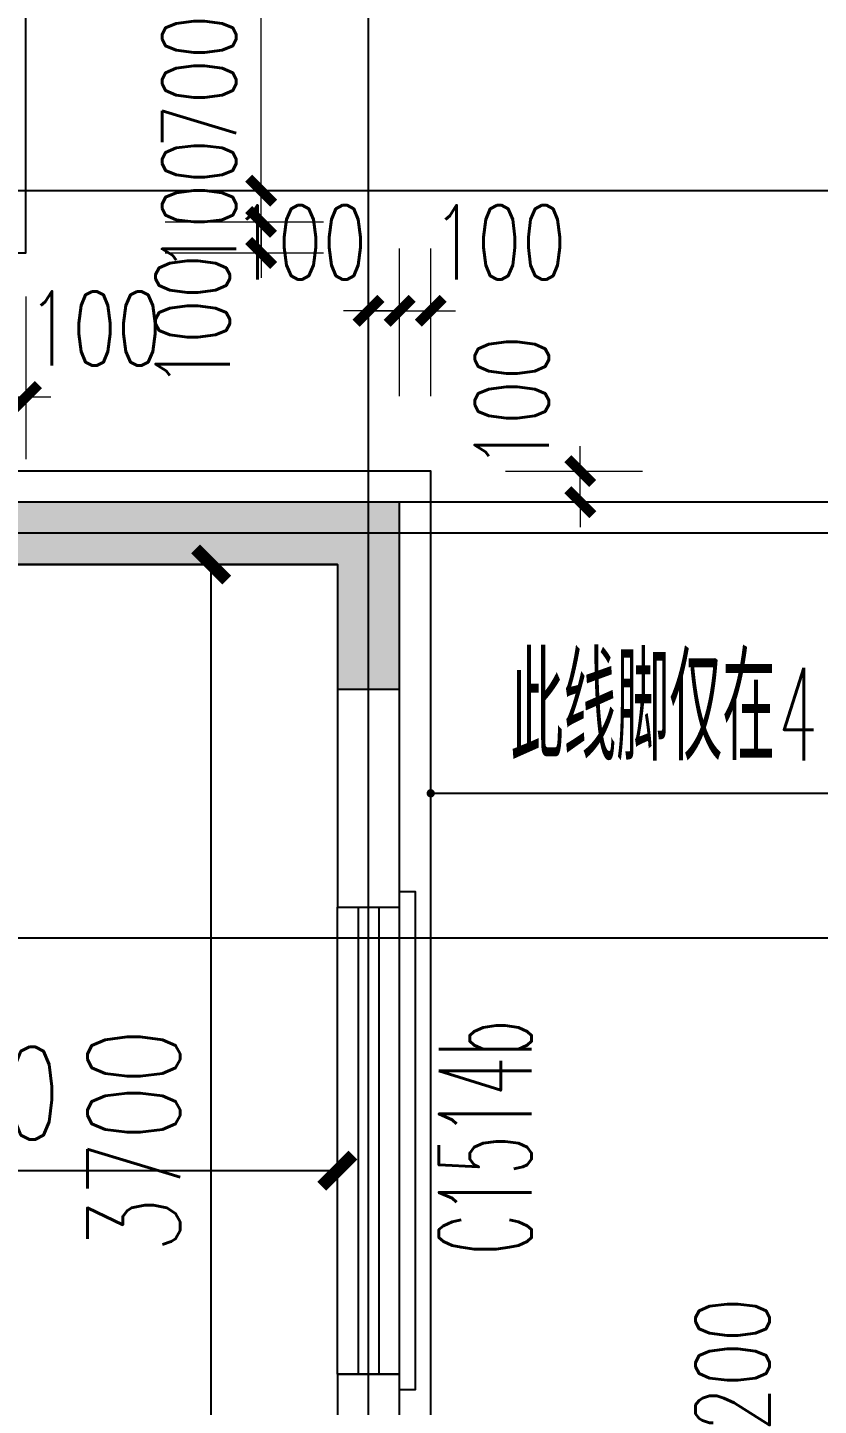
# Model space of a CAD drawing. Extents: x -59851 to 653804, y -249523 to 437614.
# Drawn here: x 2791 to 5331, y 74206 to 78629 of the extents above; entities that cross this region are included whole.
import ezdxf

# ---------------------------------------------------------------- set-up
doc = ezdxf.new("R2010")
doc.units = 0
doc.header["$LTSCALE"] = 1000
doc.header["$MEASUREMENT"] = 0
for name, color, linetype in [('A-第三道尺寸线', 105, 'Continuous'), ('A-线脚看线', 9, 'Continuous'), ('DIM_LEAD', 3, 'Continuous'), ('DOTE', 16, 'Continuous'), ('mianji', 6, 'Continuous'), ('PUB_HATCH', 8, 'Continuous'), ('PUB_TEXT', 7, 'Continuous'), ('WALL', 2, 'Continuous'), ('WINDOW', 4, 'Continuous'), ('WINDOW_TEXT', 7, 'Continuous'), ('剪力墙', 6, 'Continuous')]:
    doc.layers.add(name, color=color, linetype=linetype)
doc.layers.add('A-第四道尺寸线(线脚尺寸)', color=105, linetype='Continuous', lineweight=5)
doc.styles.add('_TCH_DIM', font='SIMPLEX.shx', dxfattribs={"width": 0.7, "bigfont": 'GBCBIG.shx'})
doc.styles.add('_TCH_DIM_T3', font='SIMPLEX.shx', dxfattribs={"width": 0.705882, "bigfont": 'GBCBIG.shx'})
doc.styles.add('_TCH_WINDOW', font='SIMPLEX.shx', dxfattribs={"width": 0.7, "height": 3.5, "bigfont": 'GBCBIG.shx'})
doc.dimstyles.new('_TCH_ARCH&&100', dxfattribs={"dimtxt": 297.5, "dimasz": 100, "dimexe": 250, "dimexo": 300, "dimgap": 100, "dimtad": 1, "dimdec": 0, "dimzin": 0, "dimdsep": 46, "dimtxsty": '_TCH_DIM_T3', "dimblk": 'ARCHTICK', "dimcen": 0.09, "dimclrt": 7, "dimazin": 2, "dimtfac": 1, "dimtdec": 0, "dimtix": 1, "dimtmove": 2, "dimatfit": 3, "dimfxl": 0, "dimtolj": 1, "dimtzin": 0, "dimarcsym": 0})
doc.dimstyles.new('_TCH_ARCH&&80', dxfattribs={"dimtxt": 238, "dimasz": 80, "dimexe": 200, "dimexo": 240, "dimgap": 80, "dimtad": 1, "dimdec": 0, "dimzin": 0, "dimdsep": 46, "dimtxsty": '_TCH_DIM_T3', "dimblk": 'ARCHTICK', "dimcen": 0.09, "dimclrt": 7, "dimazin": 2, "dimtfac": 1, "dimtdec": 0, "dimtix": 1, "dimtmove": 2, "dimatfit": 3, "dimfxl": 0, "dimtolj": 1, "dimtzin": 0, "dimarcsym": 0})

# ---------------------------------------------------------------- blocks, each defined once
blk = doc.blocks.new('fdsfdsgfdsgb')
at = {"layer": 'mianji'}
blk.add_lwpolyline([(-208608.2, 137588.3), (-164208.2, 137588.3), (-164208.2, 135988.3), (-160408.2, 135988.3), (-160408.2, 146388.3), (-164608.2, 146388.3), (-164608.2, 147288.3), (-163408.2, 147288.3), (-163408.2, 150388.3), (-162808.2, 150388.3), (-162808.2, 157888.3), (-172908.2, 157888.3), (-172908.2, 155088.3), (-184508.2, 155088.3)], dxfattribs=at)
blk = doc.blocks.new('zhouxianssceng0329')
at = {"layer": 'DOTE'}
for p, q in [((3886.3, 132089.9), (3886.3, 156469.4)), ((5501.3, 144298.2), (-3313.7, 144298.2)), ((5501.3, 143298.2), (-44988.6, 143298.2)), ((5501.3, 143198.2), (-3313.7, 143198.2)), ((5501.3, 141898.2), (-10113.7, 141898.2))]:
    blk.add_line(p, q, dxfattribs=at)
blk = doc.blocks.new('jgjlq030328')
at = {"layer": 'PUB_HATCH'}
blk.add_hatch(color=256, dxfattribs=at).paths.add_polyline_path([(-242335, 16211.9), (-242335, 16811.9), (-243985, 16811.9), (-243985, 16611.9), (-242535, 16611.9), (-242535, 16211.9)])
at = {"layer": '剪力墙'}
blk.add_lwpolyline([(-242335, 16211.9), (-242335, 16811.9), (-243985, 16811.9), (-243985, 16611.9), (-242535, 16611.9), (-242535, 16211.9)], close=True, dxfattribs=at)
blk = doc.blocks.new('$TCHSYS$WIN2D')
for p, q in [((-0.5, 0.5), (0.5, 0.5)), ((-0.5, 0.5), (-0.5, -0.5)), ((0.5, 0.5), (0.5, -0.5)), ((0.5, 0.1667), (-0.5, 0.1667)), ((0.5, -0.1667), (-0.5, -0.1667)), ((-0.5, -0.5), (0.5, -0.5))]:
    blk.add_line(p, q)
blk = doc.blocks.new('_ArchTick')
at = {"color": 0, "linetype": 'ByBlock', "const_width": 0.4}
blk.add_lwpolyline([(-0.5, -0.5), (0.5, 0.5)], dxfattribs=at)
blk = doc.blocks.new('*D784')
at = {"layer": 'A-第三道尺寸线', "color": 0, "lineweight": -2, "transparency": 16777216}
for p, q in [((92062, 166834.8), (92062, 167438.6)), ((94562, 166834.8), (94562, 167438.6)), ((92062, 167188.6), (94562, 167188.6))]:
    blk.add_line(p, q, dxfattribs=at)
at = {"layer": 'Defpoints', "color": 0, "transparency": 16777216}
for p in [(94562, 167188.6), (92062, 166534.8), (94562, 166534.8)]:
    blk.add_point(p, dxfattribs=at)
at = {"layer": 'A-第三道尺寸线', "color": 0, "lineweight": -2, "transparency": 16777216, "xscale": 100, "yscale": 100, "zscale": 100, "rotation": 180}
blk.add_blockref('_ArchTick', (92062, 167188.6), dxfattribs=at)
at = {"layer": 'A-第三道尺寸线', "color": 0, "lineweight": -2, "transparency": 16777216, "xscale": 100, "yscale": 100, "zscale": 100}
blk.add_blockref('_ArchTick', (94562, 167188.6), dxfattribs=at)
at = {"layer": 'A-第三道尺寸线', "color": 7, "transparency": 16777216, "insert": (93312, 167437.3), "char_height": 297.5, "attachment_point": 5, "style": '_TCH_DIM_T3'}
blk.add_mtext('\\A1;2500', dxfattribs=at)
blk = doc.blocks.new('*D800')
at = {"layer": 'A-第三道尺寸线', "color": 0, "lineweight": -2, "transparency": 16777216}
for p, q in [((94439, 169134.8), (93906.7, 169134.8)), ((94156.7, 165434.8), (94156.7, 169134.8)), ((94439, 165434.8), (93906.7, 165434.8))]:
    blk.add_line(p, q, dxfattribs=at)
at = {"layer": 'Defpoints', "color": 0, "transparency": 16777216}
for p in [(94156.7, 169134.8), (94739, 169134.8), (94739, 165434.8)]:
    blk.add_point(p, dxfattribs=at)
at = {"layer": 'A-第三道尺寸线', "color": 0, "lineweight": -2, "transparency": 16777216, "xscale": 100, "yscale": 100, "zscale": 100}
for p, rotation in [((94156.7, 169134.8), 90), ((94156.7, 165434.8), 270)]:
    blk.add_blockref('_ArchTick', p, dxfattribs=dict(at, rotation=rotation))
at = {"layer": 'A-第三道尺寸线', "color": 7, "transparency": 16777216, "insert": (93908, 167284.8), "char_height": 297.5, "attachment_point": 5, "rotation": 90, "style": '_TCH_DIM_T3'}
blk.add_mtext('\\A1;3700', dxfattribs=at)
blk = doc.blocks.new('ssxianjiao0329')
at = {"layer": 'A-线脚看线'}
blk.add_lwpolyline([(3986.3, 142048.2), (4036.3, 142048.2), (4036.3, 140448.2), (3986.3, 140448.2)], dxfattribs=at)
blk = doc.blocks.new('*D391')
at = {"layer": 'A-第四道尺寸线(线脚尺寸)', "color": 0, "lineweight": -2, "transparency": 16777216}
for p, q in [((5026.3, 80898.2), (5475.6, 80898.2)), ((5275.6, 80698.2), (5275.6, 80898.2)), ((5026.3, 80698.2), (5475.6, 80698.2))]:
    blk.add_line(p, q, dxfattribs=at)
at = {"layer": 'Defpoints', "color": 0, "transparency": 16777216}
for p in [(4786.3, 80898.2), (5275.6, 80898.2), (4786.3, 80698.2)]:
    blk.add_point(p, dxfattribs=at)
at = {"layer": 'A-第四道尺寸线(线脚尺寸)', "color": 0, "lineweight": -2, "transparency": 16777216, "xscale": 80, "yscale": 80, "zscale": 80}
for p, rotation in [((5275.6, 80898.2), 90), ((5275.6, 80698.2), 270)]:
    blk.add_blockref('_ArchTick', p, dxfattribs=dict(at, rotation=rotation))
at = {"layer": 'A-第四道尺寸线(线脚尺寸)', "color": 7, "transparency": 16777216, "insert": (5055.6, 81129.4), "char_height": 238, "attachment_point": 5, "rotation": 90, "style": '_TCH_DIM_T3'}
blk.add_mtext('\\A1;200', dxfattribs=at)
blk = doc.blocks.new('*D392')
at = {"layer": 'A-第四道尺寸线(线脚尺寸)', "color": 0, "lineweight": -2, "transparency": 16777216}
for p, q in [((4566.6, 83998.2), (4566.6, 84078.2)), ((4326.3, 83998.2), (4766.6, 83998.2)), ((4566.6, 83898.2), (4566.6, 83998.2)), ((4326.3, 83898.2), (4766.6, 83898.2)), ((4566.6, 83898.2), (4566.6, 83818.2))]:
    blk.add_line(p, q, dxfattribs=at)
at = {"layer": 'Defpoints', "color": 0, "transparency": 16777216}
for p in [(4086.3, 83998.2), (4566.6, 83998.2), (4086.3, 83898.2)]:
    blk.add_point(p, dxfattribs=at)
at = {"layer": 'A-第四道尺寸线(线脚尺寸)', "color": 0, "lineweight": -2, "transparency": 16777216, "xscale": 80, "yscale": 80, "zscale": 80}
for p, rotation in [((4566.6, 83998.2), 270), ((4566.6, 83898.2), 90)]:
    blk.add_blockref('_ArchTick', p, dxfattribs=dict(at, rotation=rotation))
at = {"layer": 'A-第四道尺寸线(线脚尺寸)', "color": 7, "transparency": 16777216, "insert": (4346.6, 84218.2), "char_height": 238, "attachment_point": 5, "rotation": 90, "style": '_TCH_DIM_T3'}
blk.add_mtext('\\A1;100', dxfattribs=at)
blk = doc.blocks.new('*D393')
at = {"layer": 'A-第四道尺寸线(线脚尺寸)', "color": 0, "lineweight": -2, "transparency": 16777216}
for p, q in [((3886.3, 84238.2), (3886.3, 84712.5)), ((3986.3, 84238.2), (3986.3, 84712.5)), ((3886.3, 84512.5), (3806.3, 84512.5)), ((3886.3, 84512.5), (3986.3, 84512.5)), ((3986.3, 84512.5), (4066.3, 84512.5))]:
    blk.add_line(p, q, dxfattribs=at)
at = {"layer": 'Defpoints', "color": 0, "transparency": 16777216}
for p in [(3986.3, 84512.5), (3886.3, 83998.2), (3986.3, 83998.2)]:
    blk.add_point(p, dxfattribs=at)
at = {"layer": 'A-第四道尺寸线(线脚尺寸)', "color": 0, "lineweight": -2, "transparency": 16777216, "xscale": 80, "yscale": 80, "zscale": 80}
blk.add_blockref('_ArchTick', (3886.3, 84512.5), dxfattribs=at)
at = {"layer": 'A-第四道尺寸线(线脚尺寸)', "color": 0, "lineweight": -2, "transparency": 16777216, "xscale": 80, "yscale": 80, "zscale": 80, "rotation": 180}
blk.add_blockref('_ArchTick', (3986.3, 84512.5), dxfattribs=at)
at = {"layer": 'A-第四道尺寸线(线脚尺寸)', "color": 7, "transparency": 16777216, "insert": (3666.3, 84732.5), "char_height": 238, "attachment_point": 5, "style": '_TCH_DIM_T3'}
blk.add_mtext('\\A1;100', dxfattribs=at)
blk = doc.blocks.new('*D394')
at = {"layer": 'A-第四道尺寸线(线脚尺寸)', "color": 0, "lineweight": -2, "transparency": 16777216}
for p, q in [((3986.3, 84238.2), (3986.3, 84712.5)), ((4086.3, 84238.2), (4086.3, 84712.5)), ((3986.3, 84512.5), (3906.3, 84512.5)), ((3986.3, 84512.5), (4086.3, 84512.5)), ((4086.3, 84512.5), (4166.3, 84512.5))]:
    blk.add_line(p, q, dxfattribs=at)
at = {"layer": 'Defpoints', "color": 0, "transparency": 16777216}
for p in [(4086.3, 84512.5), (3986.3, 83998.2), (4086.3, 83998.2)]:
    blk.add_point(p, dxfattribs=at)
at = {"layer": 'A-第四道尺寸线(线脚尺寸)', "color": 0, "lineweight": -2, "transparency": 16777216, "xscale": 80, "yscale": 80, "zscale": 80}
blk.add_blockref('_ArchTick', (3986.3, 84512.5), dxfattribs=at)
at = {"layer": 'A-第四道尺寸线(线脚尺寸)', "color": 0, "lineweight": -2, "transparency": 16777216, "xscale": 80, "yscale": 80, "zscale": 80, "rotation": 180}
blk.add_blockref('_ArchTick', (4086.3, 84512.5), dxfattribs=at)
at = {"layer": 'A-第四道尺寸线(线脚尺寸)', "color": 7, "transparency": 16777216, "insert": (4306.3, 84732.5), "char_height": 238, "attachment_point": 5, "style": '_TCH_DIM_T3'}
blk.add_mtext('\\A1;100', dxfattribs=at)
blk = doc.blocks.new('*D398')
at = {"layer": 'A-第四道尺寸线(线脚尺寸)', "color": 0, "lineweight": -2, "transparency": 16777216}
for p, q in [((3232.8, 85598.2), (3741.5, 85598.2)), ((3541.5, 84898.2), (3541.5, 85598.2)), ((3232.8, 84898.2), (3741.5, 84898.2))]:
    blk.add_line(p, q, dxfattribs=at)
at = {"layer": 'Defpoints', "color": 0, "transparency": 16777216}
for p in [(2992.8, 85598.2), (3541.5, 85598.2), (2992.8, 84898.2)]:
    blk.add_point(p, dxfattribs=at)
at = {"layer": 'A-第四道尺寸线(线脚尺寸)', "color": 0, "lineweight": -2, "transparency": 16777216, "xscale": 80, "yscale": 80, "zscale": 80}
for p, rotation in [((3541.5, 85598.2), 90), ((3541.5, 84898.2), 270)]:
    blk.add_blockref('_ArchTick', p, dxfattribs=dict(at, rotation=rotation))
at = {"layer": 'A-第四道尺寸线(线脚尺寸)', "color": 7, "transparency": 16777216, "insert": (3342.5, 85248.2), "char_height": 238, "attachment_point": 5, "rotation": 90, "style": '_TCH_DIM_T3'}
blk.add_mtext('\\A1;700', dxfattribs=at)
blk = doc.blocks.new('*D399')
at = {"layer": 'A-第四道尺寸线(线脚尺寸)', "color": 0, "lineweight": -2, "transparency": 16777216}
for p, q in [((3541.5, 84898.2), (3541.5, 84978.2)), ((3232.8, 84898.2), (3741.5, 84898.2)), ((3541.5, 84798.2), (3541.5, 84898.2)), ((3232.8, 84798.2), (3741.5, 84798.2)), ((3541.5, 84798.2), (3541.5, 84718.2))]:
    blk.add_line(p, q, dxfattribs=at)
at = {"layer": 'Defpoints', "color": 0, "transparency": 16777216}
for p in [(2992.8, 84898.2), (3541.5, 84898.2), (2992.8, 84798.2)]:
    blk.add_point(p, dxfattribs=at)
at = {"layer": 'A-第四道尺寸线(线脚尺寸)', "color": 0, "lineweight": -2, "transparency": 16777216, "xscale": 80, "yscale": 80, "zscale": 80}
for p, rotation in [((3541.5, 84898.2), 270), ((3541.5, 84798.2), 90)]:
    blk.add_blockref('_ArchTick', p, dxfattribs=dict(at, rotation=rotation))
at = {"layer": 'A-第四道尺寸线(线脚尺寸)', "color": 7, "transparency": 16777216, "insert": (3342.5, 84848.2), "char_height": 238, "attachment_point": 5, "rotation": 90, "style": '_TCH_DIM_T3'}
blk.add_mtext('\\A1;100', dxfattribs=at)
blk = doc.blocks.new('*D400')
at = {"layer": 'A-第四道尺寸线(线脚尺寸)', "color": 0, "lineweight": -2, "transparency": 16777216}
for p, q in [((3541.5, 84798.2), (3541.5, 84878.2)), ((3232.8, 84798.2), (3741.5, 84798.2)), ((3541.5, 84698.2), (3541.5, 84798.2)), ((3232.8, 84698.2), (3741.5, 84698.2)), ((3541.5, 84698.2), (3541.5, 84618.2))]:
    blk.add_line(p, q, dxfattribs=at)
at = {"layer": 'Defpoints', "color": 0, "transparency": 16777216}
for p in [(2992.8, 84798.2), (3541.5, 84798.2), (2992.8, 84698.2)]:
    blk.add_point(p, dxfattribs=at)
at = {"layer": 'A-第四道尺寸线(线脚尺寸)', "color": 0, "lineweight": -2, "transparency": 16777216, "xscale": 80, "yscale": 80, "zscale": 80}
for p, rotation in [((3541.5, 84798.2), 270), ((3541.5, 84698.2), 90)]:
    blk.add_blockref('_ArchTick', p, dxfattribs=dict(at, rotation=rotation))
at = {"layer": 'A-第四道尺寸线(线脚尺寸)', "color": 7, "transparency": 16777216, "insert": (3321.5, 84478.2), "char_height": 238, "attachment_point": 5, "rotation": 90, "style": '_TCH_DIM_T3'}
blk.add_mtext('\\A1;100', dxfattribs=at)
blk = doc.blocks.new('*D402')
at = {"layer": 'A-第四道尺寸线(线脚尺寸)', "color": 0, "lineweight": -2, "transparency": 16777216}
for p, q in [((2686.3, 84558.2), (2686.3, 84035.9)), ((2786.3, 84558.2), (2786.3, 84035.9)), ((2686.3, 84235.9), (2606.3, 84235.9)), ((2686.3, 84235.9), (2786.3, 84235.9)), ((2786.3, 84235.9), (2866.3, 84235.9))]:
    blk.add_line(p, q, dxfattribs=at)
at = {"layer": 'Defpoints', "color": 0, "transparency": 16777216}
for p in [(2686.3, 84798.2), (2786.3, 84798.2), (2786.3, 84235.9)]:
    blk.add_point(p, dxfattribs=at)
at = {"layer": 'A-第四道尺寸线(线脚尺寸)', "color": 0, "lineweight": -2, "transparency": 16777216, "xscale": 80, "yscale": 80, "zscale": 80}
blk.add_blockref('_ArchTick', (2686.3, 84235.9), dxfattribs=at)
at = {"layer": 'A-第四道尺寸线(线脚尺寸)', "color": 0, "lineweight": -2, "transparency": 16777216, "xscale": 80, "yscale": 80, "zscale": 80, "rotation": 180}
blk.add_blockref('_ArchTick', (2786.3, 84235.9), dxfattribs=at)
at = {"layer": 'A-第四道尺寸线(线脚尺寸)', "color": 7, "transparency": 16777216, "insert": (3006.3, 84455.9), "char_height": 238, "attachment_point": 5, "style": '_TCH_DIM_T3'}
blk.add_mtext('\\A1;100', dxfattribs=at)
blk = doc.blocks.new('a5huxing0323')
at = {"layer": 'WALL'}
for p, q in [((94762, 169334.8), (91962, 169334.8)), ((94762, 168034.8), (94762, 169334.8)), ((94562, 169134.8), (92062, 169134.8)), ((94562, 169134.8), (94562, 168034.8)), ((94562, 168034.8), (94762, 168034.8)), ((94762, 166534.8), (94562, 166534.8)), ((94562, 166534.8), (94562, 165934.8)), ((94762, 166034.8), (94762, 166534.8))]:
    blk.add_line(p, q, dxfattribs=at)
at = {"layer": 'WINDOW'}
ref = blk.add_blockref('$TCHSYS$WIN2D', (94662, 167284.8), dxfattribs=dict(at, xscale=1500, yscale=200, zscale=-1500, rotation=90))
ref.add_attrib('A', 'C1514b', (95185.8, 166917.3), dxfattribs={"layer": 'WINDOW_TEXT', "height": 297.5, "rotation": 90, "style": '_TCH_WINDOW', "width": 0.494118})
at = {"layer": 'A-第三道尺寸线'}
for p1, p2, distance, picture, middle in [((94739, 165434.8), (94739, 169134.8), 582.3, '*D800', (93908, 167284.8)), ((92062, 166534.8), (94562, 166534.8), 653.8, '*D784', (93312, 167437.3))]:
    dim = blk.add_aligned_dim(p1=p1, p2=p2, distance=distance, dimstyle='_TCH_ARCH&&100', dxfattribs=at)
    dim.commit()
    dim.dimension.update_dxf_attribs({"geometry": picture, "text_midpoint": middle})
blk = doc.blocks.new('34cengxianjiao0427')
at = {"layer": 'A-第四道尺寸线(线脚尺寸)'}
for p1, p2, picture, middle in [((2992.8, 84898.2), (2992.8, 85598.2), '*D398', (3342.5, 85248.2)), ((2992.8, 84798.2), (2992.8, 84898.2), '*D399', (3342.5, 84848.2))]:
    dim = blk.add_aligned_dim(p1=p1, p2=p2, distance=-548.7, dimstyle='_TCH_ARCH&&80', dxfattribs=at)
    dim.commit()
    dim.dimension.update_dxf_attribs({"geometry": picture, "text_midpoint": middle})
for base, p1, p2, angle, picture, middle in [((3541.5, 84798.2), (2992.8, 84698.2), (2992.8, 84798.2), 90, '*D400', (3321.5, 84478.2)), ((3986.3, 84512.5), (3886.3, 83998.2), (3986.3, 83998.2), 0, '*D393', (3666.3, 84732.5)), ((4086.3, 84512.5), (3986.3, 83998.2), (4086.3, 83998.2), 0, '*D394', (4306.3, 84732.5)), ((2786.3, 84235.9), (2686.3, 84798.2), (2786.3, 84798.2), 0, '*D402', (3006.3, 84455.9)), ((4566.6, 83998.2), (4086.3, 83898.2), (4086.3, 83998.2), 90, '*D392', (4346.6, 84218.2)), ((5275.6, 80898.2), (4786.3, 80698.2), (4786.3, 80898.2), 90, '*D391', (5055.6, 81129.4))]:
    dim = blk.add_linear_dim(base=base, p1=p1, p2=p2, angle=angle, dimstyle='_TCH_ARCH&&80', dxfattribs=at)
    dim.commit()
    dim.dimension.update_dxf_attribs({"geometry": picture, "text_midpoint": middle, "dimtype": 129})

msp = doc.modelspace()

# ---------------------------------------------------------------- block references
for name, p in [('zhouxianssceng0329', (0, -66192.5)), ('fdsfdsgfdsgb', (164394.5, -69282.6))]:
    msp.add_blockref(name, p)
at = {"layer": '剪力墙'}
msp.add_blockref('jgjlq030328', (246321.3, 60293.8), dxfattribs=at)

# ---------------------------------------------------------------- texts
at = {"layer": 'PUB_TEXT', "style": '_TCH_DIM', "width": 0.494118}
msp.add_text('4', height=297.5, dxfattribs=at).set_placement((5202.1, 76276))

# ---------------------------------------------------------------- next in the draw order: block references
msp.add_blockref('a5huxing0323', (-90775.7, -92229.1))

# ---------------------------------------------------------------- next in the draw order: linework, layer by layer
msp.add_lwpolyline([(-3063.7, 66505.7), (1086.3, 66505.7), (1086.3, 66605.7), (4086.3, 66605.7), (4086.3, 67205.7), (4786.3, 67205.7), (4786.3, 73905.7), (4086.3, 73905.7), (4086.3, 77205.7), (-113.7, 77205.7), (-113.7, 77905.7), (2786.3, 77905.7), (2786.3, 81405.7), (2386.3, 81405.7), (2386.3, 87805.7), (1686.3, 87805.7), (1686.3, 88705.7), (-8613.7, 88705.7), (-8613.7, 85905.7), (-20213.7, 85905.7), (-20213.7, 82705.7)])
at = {"layer": 'DIM_LEAD'}
for p, q in [((4086.3, 76171), (4252.1, 76171)), ((4252.1, 76171), (5759.9, 76171))]:
    msp.add_line(p, q, dxfattribs=at)
at = {"layer": 'DIM_LEAD', "const_width": 13.3}
msp.add_lwpolyline([(4079.6, 76171, 1), (4093, 76171, 1)], format="xyb", close=True, dxfattribs=at)

# ---------------------------------------------------------------- next in the draw order: block references
msp.add_blockref('ssxianjiao0329', (0, -66192.5))
at = {"layer": 'A-第四道尺寸线(线脚尺寸)'}
msp.add_blockref('34cengxianjiao0427', (0, -6792.5), dxfattribs=at)

# ---------------------------------------------------------------- next in the draw order: texts
at = {"layer": 'PUB_TEXT', "style": '_TCH_DIM', "width": 0.7}
msp.add_text('此线脚仅在', height=337.59, dxfattribs=at).set_placement((4342, 76276))

doc.saveas('drawing.dxf')
